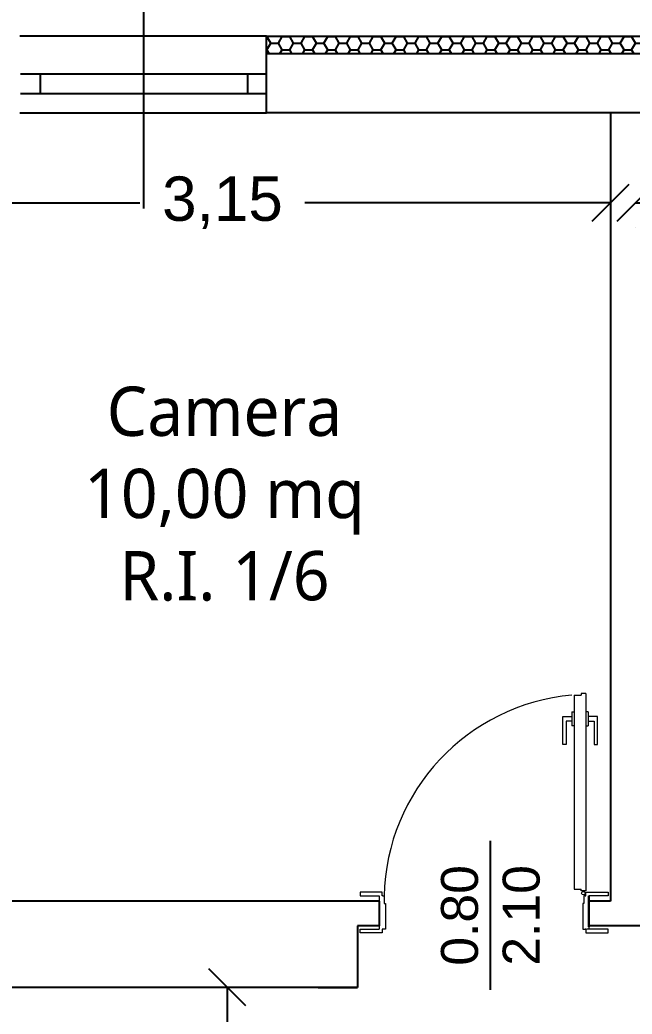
# Model space of a CAD drawing. Header units: millimetres. Extents: x 2622 to 2811, y 687 to 801.
# Drawn here: x 2692.64 to 2695.122, y 790.897 to 794.929 of the extents above; entities that cross this region are included whole.
import ezdxf

# ---------------------------------------------------------------- set-up
doc = ezdxf.new("R2010")
doc.units = ezdxf.units.MM
doc.linetypes.add('CONTINUA', pattern=[0])
for name, color, linetype in [('Muri', 3, 'Continuous'), ('Quote', 252, 'Continuous'), ('Sottile', 5, 'Continuous'), ('TESTI', 2, 'Continuous'), ('Verde', 84, 'Continuous')]:
    doc.layers.add(name, color=color, linetype=linetype)
doc.styles.get("Standard").update_dxf_attribs({"font": 'arial.ttf'})
doc.styles.add('STYLE2', font='l_10646.ttf')
doc.dimstyles.new('ISO-25', dxfattribs={"dimtxt": 0.25, "dimasz": 0.2, "dimexe": 0.1, "dimexo": 0.1, "dimgap": 0.1, "dimtad": 0, "dimzin": 1, "dimtxsty": 'Standard', "dimblk": 'OBLIQUE', "dimcen": 2.5, "dimclrt": 2, "dimadec": 0, "dimazin": 0, "dimtfac": 1, "dimtmove": 0, "dimatfit": 3, "dimfxl": 1, "dimarcsym": 0})

# ---------------------------------------------------------------- blocks, each defined once
blk = doc.blocks.new('_Oblique')
at = {"color": 0, "linetype": 'ByBlock', "lineweight": -2}
blk.add_line((-0.5, -0.5), (0.5, 0.5), dxfattribs=at)
blk = doc.blocks.new('*D45')
at = {"layer": 'Defpoints', "color": 0, "transparency": 16777216}
for p in [(2700.7683, 796.805), (2687.4683, 794.8628), (2700.7683, 794.8628)]:
    blk.add_point(p, dxfattribs=at)
at = {"layer": 'Quote', "color": 0, "lineweight": -2, "transparency": 16777216}
for p, q in [((2687.4683, 796.3628), (2687.4683, 796.905)), ((2700.7683, 796.3628), (2700.7683, 796.905)), ((2687.4683, 796.805), (2693.6087, 796.805)), ((2700.7683, 796.805), (2694.6279, 796.805))]:
    blk.add_line(p, q, dxfattribs=at)
at = {"layer": 'Quote', "color": 0, "lineweight": -2, "transparency": 16777216, "xscale": 0.2, "yscale": 0.2, "zscale": 0.2, "rotation": 180}
blk.add_blockref('_Oblique', (2687.4683, 796.805), dxfattribs=at)
at = {"layer": 'Quote', "color": 0, "lineweight": -2, "transparency": 16777216, "xscale": 0.2, "yscale": 0.2, "zscale": 0.2}
blk.add_blockref('_Oblique', (2700.7683, 796.805), dxfattribs=at)
at = {"layer": 'Quote', "color": 2, "transparency": 16777216, "insert": (2694.1183, 796.805), "char_height": 0.25, "attachment_point": 5}
blk.add_mtext('13,30', dxfattribs=at)
blk = doc.blocks.new('*D41')
at = {"layer": 'Defpoints', "color": 0, "transparency": 16777216}
for p in [(2691.8883, 794.1875), (2695.0345, 794.1875), (2695.0345, 794.1875)]:
    blk.add_point(p, dxfattribs=at)
at = {"layer": 'Quote', "color": 0, "lineweight": -2, "transparency": 16777216}
for p, q in [((2691.8883, 794.1875), (2693.127, 794.1875)), ((2695.0345, 794.1875), (2693.7958, 794.1875))]:
    blk.add_line(p, q, dxfattribs=at)
at = {"layer": 'Quote', "color": 0, "lineweight": -2, "transparency": 16777216, "xscale": 0.15, "yscale": 0.15, "zscale": 0.15, "rotation": 180}
blk.add_blockref('_Oblique', (2691.8883, 794.1875), dxfattribs=at)
at = {"layer": 'Quote', "color": 0, "lineweight": -2, "transparency": 16777216, "xscale": 0.15, "yscale": 0.15, "zscale": 0.15}
blk.add_blockref('_Oblique', (2695.0345, 794.1875), dxfattribs=at)
at = {"layer": 'Quote', "color": 2, "transparency": 16777216, "insert": (2693.4614, 794.1875), "char_height": 0.18, "attachment_point": 5}
blk.add_mtext('3,15', dxfattribs=at)
blk = doc.blocks.new('*D42')
at = {"layer": 'Defpoints', "color": 0, "transparency": 16777216}
for p in [(2695.1345, 794.1875), (2696.9845, 794.1875), (2696.9845, 794.1866)]:
    blk.add_point(p, dxfattribs=at)
at = {"layer": 'Quote', "color": 0, "lineweight": -2, "transparency": 16777216}
for p, q in [((2695.1345, 794.1866), (2695.7335, 794.1866)), ((2696.9845, 794.1866), (2696.3855, 794.1866)), ((2695.1345, 794.0875), (2695.1345, 794.0866)), ((2696.9845, 794.0875), (2696.9845, 794.0866))]:
    blk.add_line(p, q, dxfattribs=at)
at = {"layer": 'Quote', "color": 0, "lineweight": -2, "transparency": 16777216, "xscale": 0.15, "yscale": 0.15, "zscale": 0.15, "rotation": 180}
blk.add_blockref('_Oblique', (2695.1345, 794.1866), dxfattribs=at)
at = {"layer": 'Quote', "color": 0, "lineweight": -2, "transparency": 16777216, "xscale": 0.15, "yscale": 0.15, "zscale": 0.15}
blk.add_blockref('_Oblique', (2696.9845, 794.1866), dxfattribs=at)
at = {"layer": 'Quote', "color": 2, "transparency": 16777216, "insert": (2696.0595, 794.1866), "char_height": 0.18, "attachment_point": 5}
blk.add_mtext('1,85', dxfattribs=at)
blk = doc.blocks.new('*D66')
at = {"layer": 'Defpoints', "color": 0, "transparency": 16777216}
for p in [(2693.4811, 791.0057), (2693.4811, 791.0057), (2693.4811, 784.8229)]:
    blk.add_point(p, dxfattribs=at)
at = {"layer": 'Quote', "color": 0, "lineweight": -2, "transparency": 16777216}
for p, q in [((2693.4811, 791.0057), (2693.4811, 788.2487)), ((2693.4811, 784.8229), (2693.4811, 787.5798))]:
    blk.add_line(p, q, dxfattribs=at)
at = {"layer": 'Quote', "color": 0, "lineweight": -2, "transparency": 16777216, "xscale": 0.15, "yscale": 0.15, "zscale": 0.15}
for p, rotation in [((2693.4811, 791.0057), 90), ((2693.4811, 784.8229), 270)]:
    blk.add_blockref('_Oblique', p, dxfattribs=dict(at, rotation=rotation))
at = {"layer": 'Quote', "color": 2, "transparency": 16777216, "insert": (2693.4811, 787.9143), "char_height": 0.18, "attachment_point": 5, "rotation": 90}
blk.add_mtext('6,18', dxfattribs=at)

msp = doc.modelspace()

# ---------------------------------------------------------------- hatches: boundary and pattern name
at = {"layer": 'Verde'}
h = msp.add_hatch(dxfattribs=at)
h.set_pattern_fill('HONEY', color=252, scale=0.0097)
h.paths.add_polyline_path([(2695.6252, 794.8628), (2693.6402, 794.8628), (2693.6402, 794.7928), (2695.6252, 794.7928)])

# ---------------------------------------------------------------- linework, layer by layer
for p, q in [((2693.6402, 794.8628), (2692.6402, 794.8628)), ((2693.6402, 794.8628), (2692.6402, 794.8628)), ((2692.6402, 794.5528), (2693.6402, 794.5528)), ((2692.6402, 794.5528), (2693.6402, 794.5528))]:
    msp.add_line(p, q)
at = {"layer": 'Muri'}
for p, q in [((2693.6402, 794.5528), (2693.6402, 794.8628)), ((2693.6402, 794.5528), (2693.6402, 794.8628)), ((2693.6402, 794.8628), (2695.6252, 794.8628)), ((2695.6252, 794.5528), (2693.6402, 794.5528)), ((2695.0345, 794.5528), (2695.0345, 791.3557)), ((2695.0345, 794.5528), (2695.0345, 791.3557)), ((2694.0968, 791.3557), (2691.8883, 791.3557)), ((2694.0968, 791.3557), (2693.9742, 791.3557)), ((2694.0968, 791.3557), (2693.9942, 791.3557)), ((2694.0968, 791.3557), (2694.0968, 791.2557)), ((2695.0345, 791.3557), (2694.9468, 791.3557)), ((2695.0345, 791.3557), (2694.9468, 791.3557)), ((2695.0345, 791.3557), (2694.9468, 791.3557)), ((2694.9468, 791.3557), (2694.9468, 791.2557)), ((2694.0085, 791.2557), (2694.0085, 791.0057)), ((2694.0968, 791.2557), (2694.0085, 791.2557)), ((2695.0655, 791.2557), (2694.9468, 791.2557)), ((2695.2417, 791.2557), (2694.9468, 791.2557)), ((2694.0085, 791.0057), (2691.5383, 791.0057)), ((2693.8497, 791.0057), (2694.0085, 791.0057))]:
    msp.add_line(p, q, dxfattribs=at)
at = {"layer": 'Sottile'}
for p, q in [((2693.1427, 794.1649), (2693.1427, 795.6649)), ((2693.6402, 794.7928), (2695.6252, 794.7928)), ((2693.6427, 794.7086), (2692.6427, 794.7086)), ((2692.7227, 794.7086), (2692.7227, 794.6286)), ((2693.5627, 794.7086), (2693.5627, 794.6286)), ((2693.6427, 794.6286), (2692.6427, 794.6286)), ((2694.5483, 790.9959), (2694.5483, 791.5995))]:
    msp.add_line(p, q, dxfattribs=at)
at = {"layer": 'Sottile', "linetype": 'CONTINUA', "lineweight": 9}
for p, q in [((2694.9347, 792.1982), (2694.9159, 792.1982)), ((2694.9159, 792.1982), (2694.9159, 792.1911)), ((2694.9347, 792.1982), (2694.9159, 792.1982)), ((2694.9159, 792.1982), (2694.9159, 792.1911)), ((2694.9347, 792.1982), (2694.9347, 791.3976)), ((2694.9347, 792.1982), (2694.9347, 791.3976)), ((2694.8876, 792.1911), (2694.8876, 791.4046)), ((2694.8876, 792.1911), (2694.9159, 792.1911)), ((2694.8876, 792.1911), (2694.8876, 791.4046)), ((2694.8876, 792.1911), (2694.9159, 792.1911)), ((2694.8782, 792.1228), (2694.8876, 792.1228)), ((2694.8782, 792.1228), (2694.8782, 792.0663)), ((2694.8782, 792.1228), (2694.8876, 792.1228)), ((2694.8782, 792.1228), (2694.8782, 792.0663)), ((2694.8876, 792.1228), (2694.8876, 792.0663)), ((2694.8876, 792.1228), (2694.8876, 792.0663)), ((2694.9347, 792.1228), (2694.9347, 792.0663)), ((2694.9441, 792.1228), (2694.9347, 792.1228)), ((2694.9347, 792.1228), (2694.9347, 792.0663)), ((2694.9441, 792.1228), (2694.9347, 792.1228)), ((2694.9441, 792.1228), (2694.9441, 792.0663)), ((2694.9441, 792.1228), (2694.9441, 792.0663)), ((2694.8405, 792.0851), (2694.8405, 792.104)), ((2694.8405, 792.104), (2694.8782, 792.104)), ((2694.8405, 792.0851), (2694.8405, 792.104)), ((2694.8405, 792.104), (2694.8782, 792.104)), ((2694.8405, 791.9909), (2694.8405, 792.0851)), ((2694.8405, 791.9909), (2694.8405, 792.0851)), ((2694.8782, 792.0851), (2694.8546, 792.0851)), ((2694.8546, 792.0851), (2694.8546, 791.9909)), ((2694.8782, 792.0851), (2694.8546, 792.0851)), ((2694.8546, 792.0851), (2694.8546, 791.9909)), ((2694.8782, 792.104), (2694.8782, 792.0851)), ((2694.8782, 792.104), (2694.8782, 792.0851)), ((2694.9818, 792.104), (2694.9441, 792.104)), ((2694.9441, 792.104), (2694.9441, 792.0851)), ((2694.9818, 792.104), (2694.9441, 792.104)), ((2694.9441, 792.104), (2694.9441, 792.0851)), ((2694.9441, 792.0851), (2694.9677, 792.0851)), ((2694.9441, 792.0851), (2694.9677, 792.0851)), ((2694.9677, 792.0851), (2694.9677, 791.9909)), ((2694.9677, 792.0851), (2694.9677, 791.9909)), ((2694.9818, 792.0851), (2694.9818, 792.104)), ((2694.9818, 792.0851), (2694.9818, 792.104)), ((2694.9818, 791.9909), (2694.9818, 792.0851)), ((2694.9818, 791.9909), (2694.9818, 792.0851)), ((2694.8876, 792.0663), (2694.8782, 792.0663)), ((2694.8876, 792.0663), (2694.8782, 792.0663)), ((2694.9347, 792.0663), (2694.9441, 792.0663)), ((2694.9347, 792.0663), (2694.9441, 792.0663)), ((2694.8546, 791.9909), (2694.8405, 791.9909)), ((2694.8546, 791.9909), (2694.8405, 791.9909)), ((2694.9677, 791.9909), (2694.9818, 791.9909)), ((2694.9677, 791.9909), (2694.9818, 791.9909)), ((2694.1093, 791.3914), (2694.0193, 791.3914)), ((2694.0193, 791.3914), (2694.0193, 791.3764)), ((2694.1093, 791.3914), (2694.0193, 791.3914)), ((2694.0193, 791.3914), (2694.0193, 791.3764)), ((2694.1093, 791.3764), (2694.1093, 791.3914)), ((2694.1093, 791.3764), (2694.1093, 791.3914)), ((2694.8876, 791.4046), (2694.9159, 791.4046)), ((2694.8876, 791.4046), (2694.9159, 791.4046)), ((2694.9159, 791.3976), (2694.9159, 791.4046)), ((2694.9159, 791.3976), (2694.9159, 791.4046)), ((2694.9347, 791.3976), (2694.9159, 791.3976)), ((2694.9347, 791.3976), (2694.9159, 791.3976)), ((2694.9343, 791.3764), (2694.9343, 791.3914)), ((2694.9343, 791.3764), (2694.9343, 791.3914)), ((2694.9343, 791.3914), (2695.0243, 791.3914)), ((2695.0243, 791.3914), (2695.0243, 791.3764)), ((2695.0243, 791.3914), (2695.0243, 791.3764)), ((2694.0193, 791.3764), (2694.0968, 791.3764)), ((2694.0193, 791.3764), (2694.0968, 791.3764)), ((2694.0968, 791.3764), (2694.0968, 791.2414)), ((2694.1118, 791.3764), (2694.1093, 791.3764)), ((2694.1118, 791.3764), (2694.1093, 791.3764)), ((2694.1118, 791.3764), (2694.1168, 791.3764)), ((2694.1118, 791.3764), (2694.1168, 791.3764)), ((2694.1168, 791.3764), (2694.1168, 791.3464)), ((2694.1168, 791.3764), (2694.1168, 791.3464)), ((2694.9318, 791.3764), (2694.9268, 791.3764)), ((2694.9268, 791.3764), (2694.9268, 791.3464)), ((2694.9318, 791.3764), (2694.9268, 791.3764)), ((2694.9268, 791.3764), (2694.9268, 791.3464)), ((2694.9318, 791.3764), (2694.9343, 791.3764)), ((2694.9318, 791.3764), (2694.9343, 791.3764)), ((2694.9468, 791.3764), (2694.9468, 791.2414)), ((2695.0243, 791.3764), (2694.9468, 791.3764)), ((2694.1169, 791.3464), (2694.1218, 791.3464)), ((2694.1169, 791.3464), (2694.1218, 791.3464)), ((2694.1218, 791.3464), (2694.1218, 791.2414)), ((2694.1218, 791.3464), (2694.1218, 791.2414)), ((2694.9267, 791.3464), (2694.9218, 791.3464)), ((2694.9218, 791.3464), (2694.9218, 791.2414)), ((2694.9267, 791.3464), (2694.9218, 791.3464)), ((2694.9218, 791.3464), (2694.9218, 791.2414)), ((2694.0193, 791.2264), (2694.0193, 791.2414)), ((2694.0193, 791.2414), (2694.0968, 791.2414)), ((2694.0193, 791.2264), (2694.0193, 791.2414)), ((2694.0193, 791.2414), (2694.0968, 791.2414)), ((2694.1093, 791.2414), (2694.1093, 791.2264)), ((2694.1118, 791.2414), (2694.1093, 791.2414)), ((2694.1093, 791.2414), (2694.1093, 791.2264)), ((2694.1118, 791.2414), (2694.1093, 791.2414)), ((2694.1218, 791.2414), (2694.1118, 791.2414)), ((2694.1218, 791.2414), (2694.1118, 791.2414)), ((2694.9218, 791.2414), (2694.9318, 791.2414)), ((2694.9218, 791.2414), (2694.9318, 791.2414)), ((2694.9343, 791.2414), (2694.9318, 791.2414)), ((2694.9343, 791.2414), (2694.9318, 791.2414)), ((2694.9343, 791.2414), (2694.9343, 791.2264)), ((2694.9343, 791.2414), (2694.9343, 791.2264)), ((2695.0243, 791.2414), (2694.9368, 791.2414)), ((2695.0243, 791.2414), (2694.9468, 791.2414)), ((2695.0243, 791.2264), (2695.0243, 791.2414)), ((2695.0243, 791.2264), (2695.0243, 791.2414)), ((2694.1093, 791.2264), (2694.0193, 791.2264)), ((2694.1093, 791.2264), (2694.0193, 791.2264)), ((2694.9343, 791.2264), (2695.0243, 791.2264)), ((2694.9343, 791.2264), (2695.0243, 791.2264))]:
    msp.add_line(p, q, dxfattribs=at)
at = {"layer": 'Sottile', "linetype": 'CONTINUA', "lineweight": 30}
msp.add_line((2694.9468, 791.2519), (2694.9468, 791.3764), dxfattribs=at)
at = {"layer": 'Sottile', "linetype": 'CONTINUA', "lineweight": 9}
msp.add_circle((2694.9243, 791.3879), 0.007, dxfattribs=at)
msp.add_circle((2694.9243, 791.3879), 0.007, dxfattribs=at)
msp.add_arc((2694.9526, 791.3585), 0.836, 95.1479, 178.7767, dxfattribs=at)
msp.add_arc((2694.9526, 791.3585), 0.836, 95.1479, 178.7767, dxfattribs=at)

# ---------------------------------------------------------------- texts
at = {"insert": (2693.4694, 793.0067), "char_height": 0.2, "width": 3.508995, "attachment_point": 5, "style": 'STYLE2'}
msp.add_mtext('Camera\\P10,00 mq\\PR.I. 1/6', dxfattribs=at)
at = {"layer": 'TESTI', "insert": (2694.5483, 791.2977), "char_height": 0.15, "attachment_point": 5, "rotation": 90}
msp.add_mtext_dynamic_manual_height_columns('0.80\\P2.10', width=0.814159, gutter_width=12.5, heights=[0], dxfattribs=at)

# ---------------------------------------------------------------- dimensions: what is measured, and where the dimension line sits
at = {"layer": 'Quote'}
for base, p1, p2, override, picture, middle in [((2700.7683, 796.805), (2687.4683, 794.8628), (2700.7683, 794.8628), {"dimexo": 1.5}, '*D45', (2694.1183, 796.805)), ((2695.0345, 794.1875), (2691.8883, 794.1875), (2695.0345, 794.1875), {"dimtxt": 0.18, "dimasz": 0.15}, '*D41', (2693.4614, 794.1875)), ((2696.9845, 794.1866), (2695.1345, 794.1875), (2696.9845, 794.1875), {"dimtxt": 0.18, "dimasz": 0.15}, '*D42', (2696.0595, 794.1866))]:
    dim = msp.add_linear_dim(base=base, p1=p1, p2=p2, dimstyle='ISO-25', override=override, dxfattribs=at)
    dim.commit()
    dim.dimension.update_dxf_attribs({"geometry": picture, "text_midpoint": middle})
dim = msp.add_linear_dim(base=(2693.4811, 791.0057), p1=(2693.4811, 784.8229), p2=(2693.4811, 791.0057), angle=90, dimstyle='ISO-25', override={"dimtxt": 0.18, "dimasz": 0.15}, dxfattribs=at)
dim.commit()
dim.dimension.update_dxf_attribs({"geometry": '*D66', "text_midpoint": (2693.4811, 787.9143)})

doc.saveas('drawing.dxf')
